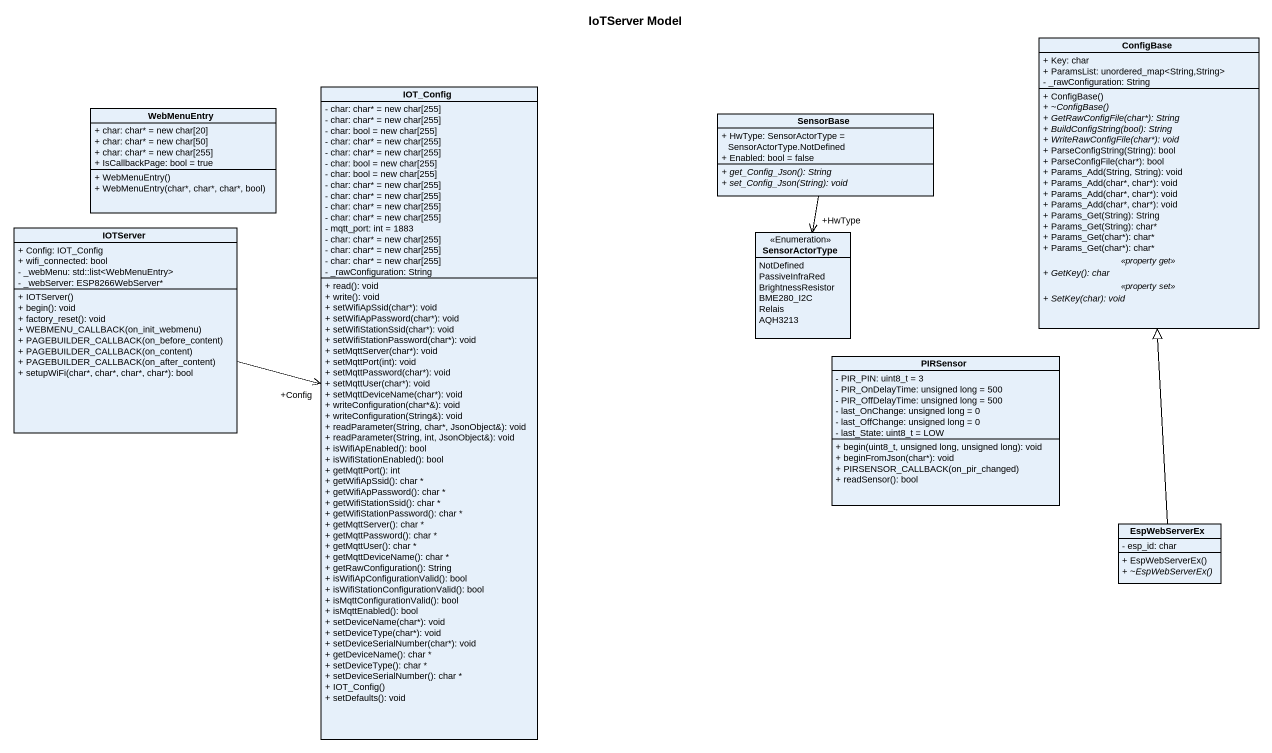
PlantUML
@startuml
title IoTServer Model
hide circle
hide empty members
skinparam classAttributeIconSize 0
class ConfigBase {
  + Key: char
  + ParamsList: unordered_map<String,String>
  - _rawConfiguration: String
  --
  + ConfigBase()
  {abstract} + ~ConfigBase()
  {abstract} + GetRawConfigFile(char*): String
  {abstract} + BuildConfigString(bool): String
  {abstract} + WriteRawConfigFile(char*): void
  + ParseConfigString(String): bool
  + ParseConfigFile(char*): bool
  + Params_Add(String, String): void
  + Params_Add(char*, char*): void
  + Params_Add(char*, char*): void
  + Params_Add(char*, char*): void
  + Params_Get(String): String
  + Params_Get(String): char*
  + Params_Get(char*): char*
  + Params_Get(char*): char*
  .. <<property get>> ..
  {abstract} + GetKey(): char
  .. <<property set>> ..
  {abstract} + SetKey(char): void
}
class IOT_Config {
  - char: char* = new char[255]
  - char: char* = new char[255]
  - char: bool = new char[255]
  - char: char* = new char[255]
  - char: char* = new char[255]
  - char: bool = new char[255]
  - char: bool = new char[255]
  - char: char* = new char[255]
  - char: char* = new char[255]
  - char: char* = new char[255]
  - char: char* = new char[255]
  - mqtt_port: int = 1883
  - char: char* = new char[255]
  - char: char* = new char[255]
  - char: char* = new char[255]
  - _rawConfiguration: String
  + read(): void
  + write(): void
  + setWifiApSsid(char*): void
  + setWifiApPassword(char*): void
  + setWifiStationSsid(char*): void
  + setWifiStationPassword(char*): void
  + setMqttServer(char*): void
  + setMqttPort(int): void
  + setMqttPassword(char*): void
  + setMqttUser(char*): void
  + setMqttDeviceName(char*): void
  + writeConfiguration(char*&): void
  + writeConfiguration(String&): void
  + readParameter(String, char*, JsonObject&): void
  + readParameter(String, int, JsonObject&): void
  + isWifiApEnabled(): bool
  + isWifiStationEnabled(): bool
  + getMqttPort(): int
  + getWifiApSsid(): char *
  + getWifiApPassword(): char *
  + getWifiStationSsid(): char *
  + getWifiStationPassword(): char *
  + getMqttServer(): char *
  + getMqttPassword(): char *
  + getMqttUser(): char *
  + getMqttDeviceName(): char *
  + getRawConfiguration(): String
  + isWifiApConfigurationValid(): bool
  + isWifiStationConfigurationValid(): bool
  + isMqttConfigurationValid(): bool
  + isMqttEnabled(): bool
  + setDeviceName(char*): void
  + setDeviceType(char*): void
  + setDeviceSerialNumber(char*): void
  + getDeviceName(): char *
  + setDeviceType(): char *
  + setDeviceSerialNumber(): char *
  + IOT_Config()
  + setDefaults(): void
}
class WebMenuEntry {
  + char: char* = new char[20]
  + char: char* = new char[50]
  + char: char* = new char[255]
  + IsCallbackPage: bool = true
  + WebMenuEntry()
  + WebMenuEntry(char*, char*, char*, bool)
}
class SensorBase {
  + HwType: SensorActorType = SensorActorType.NotDefined
  + Enabled: bool = false
  {abstract} + get_Config_Json(): String
  {abstract} + set_Config_Json(String): void
}
class IOTServer {
  + Config: IOT_Config
  + wifi_connected: bool
  - _webMenu: std::list<WebMenuEntry>
  - _webServer: ESP8266WebServer*
  + IOTServer()
  + begin(): void
  + factory_reset(): void
  + WEBMENU_CALLBACK(on_init_webmenu)
  + PAGEBUILDER_CALLBACK(on_before_content)
  + PAGEBUILDER_CALLBACK(on_content)
  + PAGEBUILDER_CALLBACK(on_after_content)
  + setupWiFi(char*, char*, char*, char*): bool
}
enum SensorActorType <<Enumeration>> {
  NotDefined
  PassiveInfraRed
  BrightnessResistor
  BME280_I2C
  Relais
  AQH3213
}
class PIRSensor {
  - PIR_PIN: uint8_t = 3
  - PIR_OnDelayTime: unsigned long = 500
  - PIR_OffDelayTime: unsigned long = 500
  - last_OnChange: unsigned long = 0
  - last_OffChange: unsigned long = 0
  - last_State: uint8_t = LOW
  + begin(uint8_t, unsigned long, unsigned long): void
  + beginFromJson(char*): void
  + PIRSENSOR_CALLBACK(on_pir_changed)
  + readSensor(): bool
}
class EspWebServerEx {
  - esp_id: char
  + EspWebServerEx()
  {abstract} + ~EspWebServerEx()
}
SensorBase --> "+HwType" SensorActorType
IOTServer -right-> "+Config" IOT_Config
EspWebServerEx -up-|> ConfigBase
@enduml
